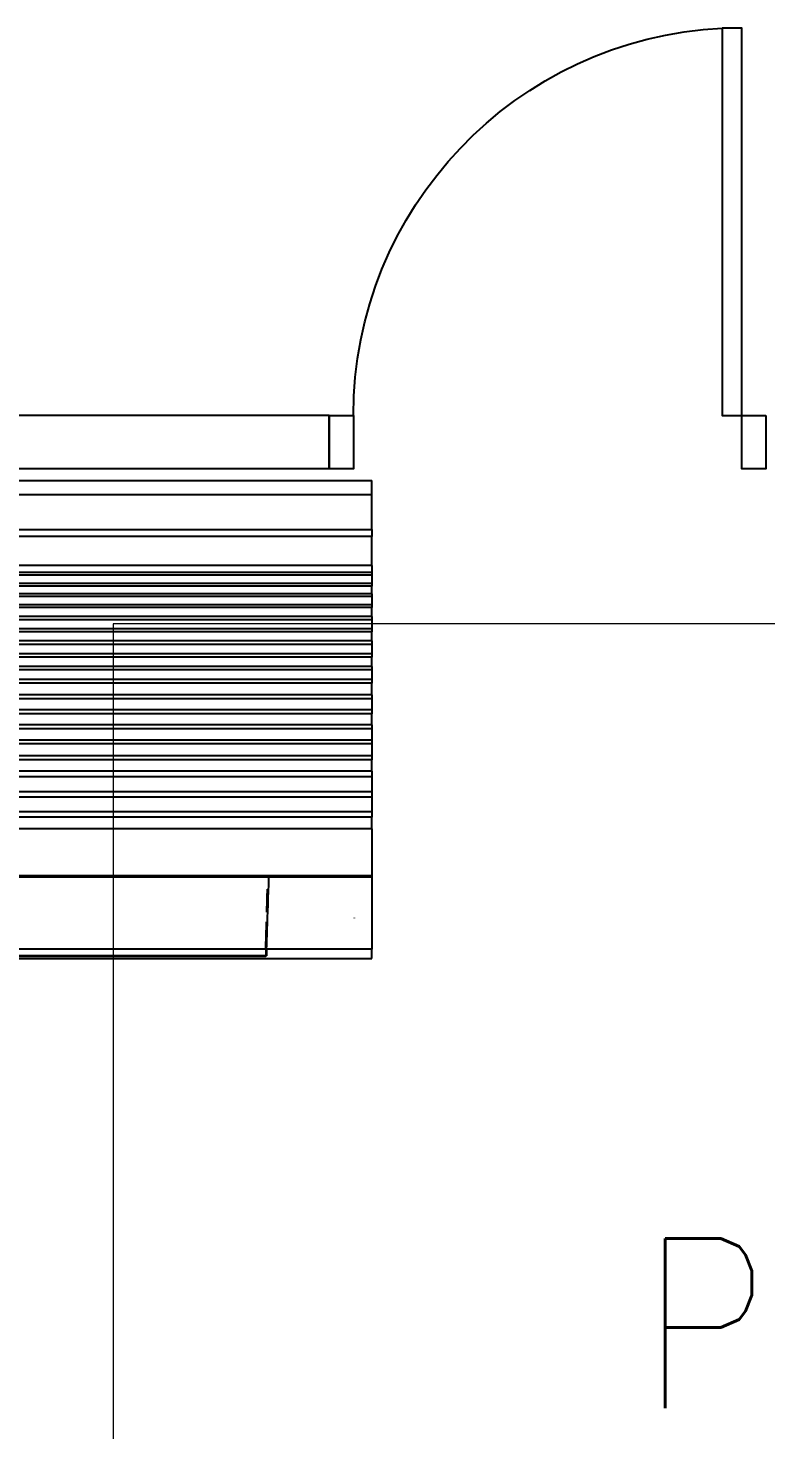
# Model space of a CAD drawing. Header units: inches. Extents: x -86408137 to 595769, y 1041006 to 3160331.
# Drawn here: x 400622 to 402143, y 1091532 to 1094423 of the extents above; entities that cross this region are included whole.
import ezdxf

# ---------------------------------------------------------------- set-up
doc = ezdxf.new("R2010")
doc.units = ezdxf.units.IN
doc.header["$MEASUREMENT"] = 0
doc.layers.add('1', color=8, linetype='Continuous', lineweight=9)
doc.layers.add('t3', color=8, linetype='Continuous', lineweight=25)
for name, color, linetype in [('DOOR', 2, 'Continuous'), ('Edges', 7, 'Continuous'), ('partition', 8, 'Continuous')]:
    doc.layers.add(name, color=color, linetype=linetype)
doc.styles.add('LAILA', font='romans.shx', dxfattribs={"width": 0.85, "height": 350})

# ---------------------------------------------------------------- blocks, each defined once
blk = doc.blocks.new('dr16')
at = {"layer": 'DOOR', "color": 1}
blk.add_line((-2409712.2, -909070.8), (-2409602.2, -909070.8), dxfattribs=at)
for points in [[(-2409712.2, -909070.8), (-2409602.2, -909070.8), (-2409602.2, -909020.8), (-2409712.2, -909020.8)], [(-2410511.2, -909830.8), (-2409712.2, -909830.8), (-2409712.2, -909870.8), (-2410511.2, -909870.8)], [(-2409712.2, -909920.8), (-2409602.2, -909920.8), (-2409602.2, -909870.8), (-2409712.2, -909870.8)]]:
    blk.add_lwpolyline(points, close=True, dxfattribs=at)
at = {"layer": 'DOOR', "color": 9}
blk.add_arc((-2409712.2, -909870.8), 800, 90, 177.134, dxfattribs=at)
blk = doc.blocks.new('air con')
at = {"layer": 'Edges'}
for p, q in [((71.402, 41.898), (152.402, 41.898)), ((152.402, 41.095), (152.402, 41.898)), ((71.402, 41.095), (152.402, 41.095)), ((152.402, 39.122), (152.402, 41.095)), ((71.402, 39.122), (152.402, 39.122)), ((152.402, 39.122), (152.402, 38.724)), ((152.402, 38.724), (71.402, 38.724)), ((152.402, 37.092), (152.402, 38.724)), ((152.402, 37.092), (71.402, 37.092)), ((152.402, 36.701), (71.402, 36.701)), ((152.402, 36.542), (71.402, 36.542)), ((152.402, 37.092), (152.402, 36.701)), ((152.402, 36.701), (152.402, 36.542)), ((152.402, 36.542), (152.402, 36.078)), ((152.402, 36.078), (71.402, 36.078)), ((152.402, 35.914), (71.402, 35.914)), ((152.402, 36.078), (152.402, 35.914)), ((152.402, 35.493), (152.402, 35.914)), ((152.402, 35.493), (71.402, 35.493)), ((152.402, 35.34), (71.402, 35.34)), ((152.402, 34.877), (71.402, 34.877)), ((152.402, 35.493), (152.402, 35.34)), ((152.402, 35.34), (152.402, 34.877)), ((152.402, 34.877), (152.402, 34.709)), ((152.402, 34.709), (71.402, 34.709)), ((152.402, 34.207), (71.402, 34.207)), ((152.402, 34.207), (152.402, 34.709)), ((152.402, 34.207), (152.402, 34.022)), ((152.402, 34.022), (71.402, 34.022)), ((152.402, 33.51), (71.402, 33.51)), ((152.402, 33.335), (71.402, 33.335)), ((152.402, 34.022), (152.402, 33.51)), ((152.402, 33.51), (152.402, 33.335)), ((152.402, 32.826), (152.402, 33.335)), ((152.402, 32.826), (71.402, 32.826)), ((152.402, 32.625), (71.402, 32.625)), ((152.402, 32.826), (152.402, 32.625)), ((152.402, 32.625), (152.402, 32.098)), ((152.402, 32.098), (71.402, 32.098)), ((152.402, 31.911), (71.402, 31.911)), ((152.402, 32.098), (152.402, 31.911)), ((152.402, 31.378), (152.402, 31.911)), ((152.402, 31.378), (71.402, 31.378)), ((152.402, 31.189), (71.402, 31.189)), ((152.402, 31.378), (152.402, 31.189)), ((152.402, 31.189), (152.402, 30.654)), ((152.402, 30.654), (71.402, 30.654)), ((152.402, 30.439), (71.402, 30.439)), ((152.402, 30.654), (152.402, 30.439)), ((152.402, 29.791), (152.402, 30.439)), ((152.402, 29.791), (71.402, 29.791)), ((152.402, 29.562), (71.402, 29.562)), ((152.402, 29.791), (152.402, 29.562)), ((152.402, 29.562), (152.402, 28.935)), ((152.402, 28.935), (71.402, 28.935)), ((152.402, 28.714), (71.402, 28.714)), ((152.402, 28.935), (152.402, 28.714)), ((152.402, 28.092), (152.402, 28.714)), ((152.402, 28.092), (71.402, 28.092)), ((152.402, 27.871), (71.402, 27.871)), ((152.402, 28.092), (152.402, 27.871)), ((152.402, 27.871), (152.402, 27.226)), ((152.402, 27.226), (71.402, 27.226)), ((152.402, 27.024), (71.402, 27.024)), ((152.402, 27.226), (152.402, 27.024)), ((152.402, 27.024), (152.402, 26.349)), ((152.402, 26.349), (71.402, 26.349)), ((152.402, 26.349), (152.402, 26.117)), ((152.402, 26.117), (71.402, 26.117)), ((152.402, 25.469), (71.402, 25.469)), ((152.402, 25.469), (152.402, 26.117)), ((152.402, 25.469), (152.402, 25.162)), ((152.402, 25.162), (71.402, 25.162)), ((152.402, 25.162), (152.402, 24.304)), ((152.402, 24.304), (71.402, 24.304)), ((152.402, 24.002), (71.402, 24.002)), ((152.402, 24.304), (152.402, 24.002)), ((152.402, 24.002), (152.402, 23.184)), ((152.402, 23.184), (71.402, 23.184)), ((152.402, 23.184), (152.402, 22.883)), ((152.402, 22.883), (71.402, 22.883)), ((152.402, 22.213), (71.402, 22.213)), ((152.402, 22.213), (152.402, 22.883)), ((152.402, 22.213), (152.402, 19.568)), ((152.402, 19.568), (71.402, 19.568)), ((152.402, 19.493), (71.402, 19.493)), ((146.575, 18.687), (146.588, 19.085)), ((146.588, 19.085), (146.601, 19.493)), ((152.402, 19.568), (152.402, 19.493)), ((152.402, 19.493), (152.402, 15.42)), ((146.494, 18.035), (146.504, 18.391)), ((146.504, 18.391), (146.514, 18.752)), ((146.514, 18.752), (146.516, 18.813)), ((146.55, 17.923), (146.562, 18.299)), ((146.562, 18.299), (146.575, 18.687)), ((146.479, 17.503), (146.484, 17.685)), ((146.484, 17.685), (146.494, 18.035)), ((146.527, 17.206), (146.538, 17.558)), ((146.538, 17.558), (146.55, 17.923)), ((146.447, 16.349), (146.456, 16.673)), ((146.456, 16.673), (146.464, 16.956)), ((146.505, 16.546), (146.516, 16.869)), ((146.516, 16.869), (146.527, 17.206)), ((151.402, 17.184), (151.402, 17.175)), ((146.429, 15.722), (146.438, 16.032)), ((146.438, 16.032), (146.447, 16.349)), ((146.477, 15.675), (146.486, 15.948)), ((146.486, 15.948), (146.495, 16.239)), ((146.495, 16.239), (146.505, 16.546)), ((146.421, 15.42), (76.921, 15.42)), ((146.421, 15.051), (76.921, 15.051)), ((146.421, 15.42), (146.429, 15.722)), ((146.468, 15.42), (146.421, 15.42)), ((146.421, 15.42), (146.421, 15.051)), ((146.468, 15.051), (146.421, 15.051)), ((146.421, 15.051), (146.421, 15.012)), ((146.468, 15.42), (146.477, 15.675)), ((152.402, 15.42), (146.468, 15.42)), ((146.468, 15.42), (146.468, 15.051)), ((152.402, 14.898), (152.402, 15.42)), ((71.402, 14.898), (152.402, 14.898)), ((146.421, 15.012), (76.921, 15.012))]:
    blk.add_line(p, q, dxfattribs=at)
blk = doc.blocks.new('1.5HP AIR CONDITION')
at = {"xscale": 36.51607049631966, "yscale": 36.51607049631966, "zscale": 36.51607049631966}
blk.add_blockref('air con', (-4086.2, -544), dxfattribs=at)

msp = doc.modelspace()

# ---------------------------------------------------------------- linework, layer by layer
at = {"layer": '1'}
msp.add_lwpolyline([(400797.7, 1093194.1), (400797.7, 1090194.1), (403797.7, 1090194.1), (403797.7, 1093194.1)], close=True, dxfattribs=at)
at = {"layer": 'partition'}
for p, q in [((401242.7, 1093624.1), (400342.7, 1093624.1)), ((401242.7, 1093624.1), (401242.7, 1093514.1)), ((401242.7, 1093514.1), (400342.7, 1093514.1))]:
    msp.add_line(p, q, dxfattribs=at)

# ---------------------------------------------------------------- block references
msp.add_blockref('1.5HP AIR CONDITION', (399851.6, 1092504.3))
at = {"layer": 'DOOR', "xscale": -1, "rotation": 90}
msp.add_blockref('dr16', (-507778.1, -1316088.1), dxfattribs=at)

# ---------------------------------------------------------------- texts
at = {"layer": 't3', "style": 'LAILA', "width": 0.85}
msp.add_text('PPT', height=350, dxfattribs=at).set_placement((401883.8, 1091576.6))

doc.saveas('drawing.dxf')
